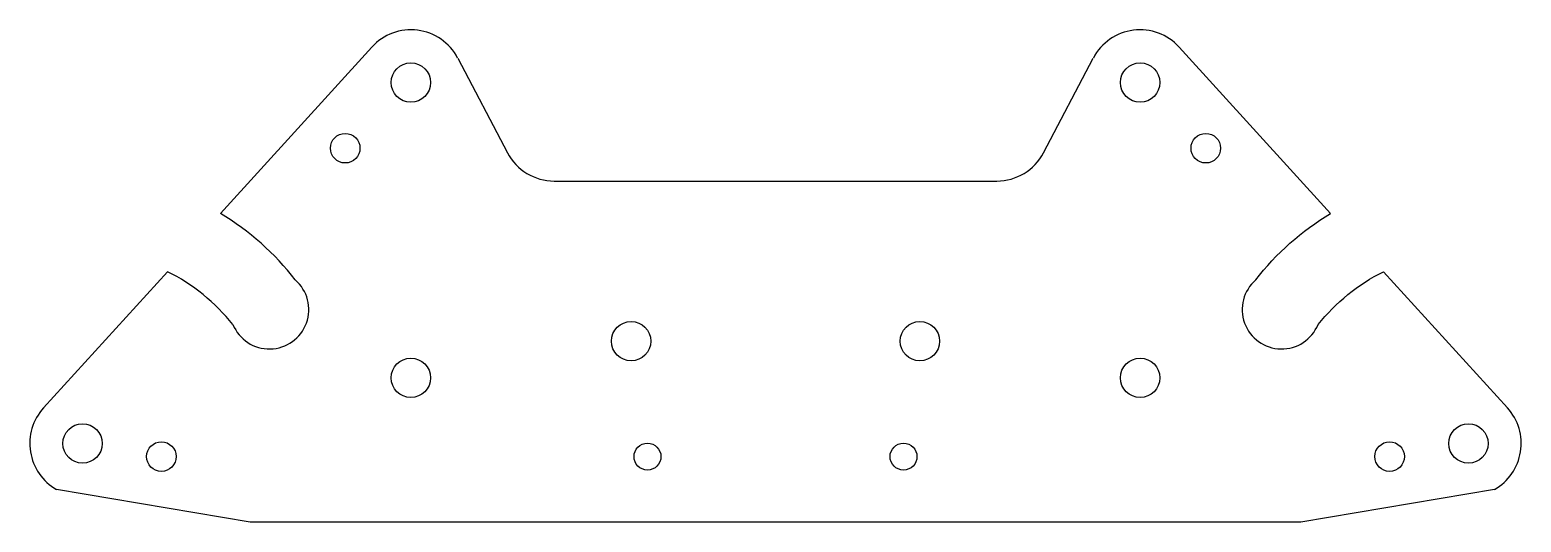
# Model space of a CAD drawing. Header units: millimetres. Extents: x -114 to 114, y -12 to 63.
import ezdxf

# ---------------------------------------------------------------- set-up
doc = ezdxf.new("R2010")
doc.units = ezdxf.units.MM

msp = doc.modelspace()

# ---------------------------------------------------------------- linework, layer by layer
at = {"color": 7, "linetype": 'Continuous', "lineweight": 25}
for p, q in [((-84.54, 35.06), (-61.49, 60.41)), ((61.49, 60.41), (84.54, 35.06)), ((-48.41, 58.74), (-40.82, 44.3)), ((40.82, 44.3), (48.41, 58.74)), ((-33.7, 40), (33.7, 40)), ((-111.49, 5.41), (-92.61, 26.18)), ((92.61, 26.18), (111.49, 5.41)), ((-80, -12), (-109.5, -7)), ((109.5, -7), (80, -12)), ((80, -12), (-80, -12))]:
    msp.add_line(p, q, dxfattribs=at)
for centre, radius in [((-55.54, 55), 3), ((55.54, 55), 3), ((-65.54, 45), 2.25), ((65.54, 45), 2.25), ((-22, 15.59), 3), ((22, 15.59), 3), ((-55.54, 10), 3), ((55.54, 10), 3), ((-105.54, 0), 3), ((105.54, 0), 3), ((-93.54, -2), 2.25), ((-19.5, -2), 2.05), ((19.5, -2), 2.05), ((93.54, -2), 2.25)]:
    msp.add_circle(centre, radius, dxfattribs=at)
for centre, radius, start, end in [((-55.54, 55), 8.05, 27.7263, 137.7263), ((55.54, 55), 8.05, 42.2737, 152.2737), ((-33.7, 48.05), 8.05, 207.7263, 270), ((33.7, 48.05), 8.05, 270, 332.2737), ((-77.09, 20.4), 6, 202.3525, 48.9118), ((77.09, 20.4), 6, 131.0891, 337.6475), ((-105.54, 0), 8.05, 137.7263, 240.4571), ((105.54, 0), 8.05, 299.5429, 42.2737)]:
    msp.add_arc(centre, radius, start, end, dxfattribs=at)
for points in [[(-73.15, 24.92), (-76.26, 28.96), (-80.16, 32.43), (-84.54, 35.06)], [(73.15, 24.92), (76.26, 28.96), (80.16, 32.43), (84.54, 35.06)], [(-82.64, 18.11), (-85.29, 21.44), (-88.77, 24.29), (-92.61, 26.18)], [(82.64, 18.11), (85.29, 21.44), (88.77, 24.29), (92.61, 26.18)]]:
    msp.add_open_spline(points, degree=3, dxfattribs=at)

doc.saveas('drawing.dxf')
